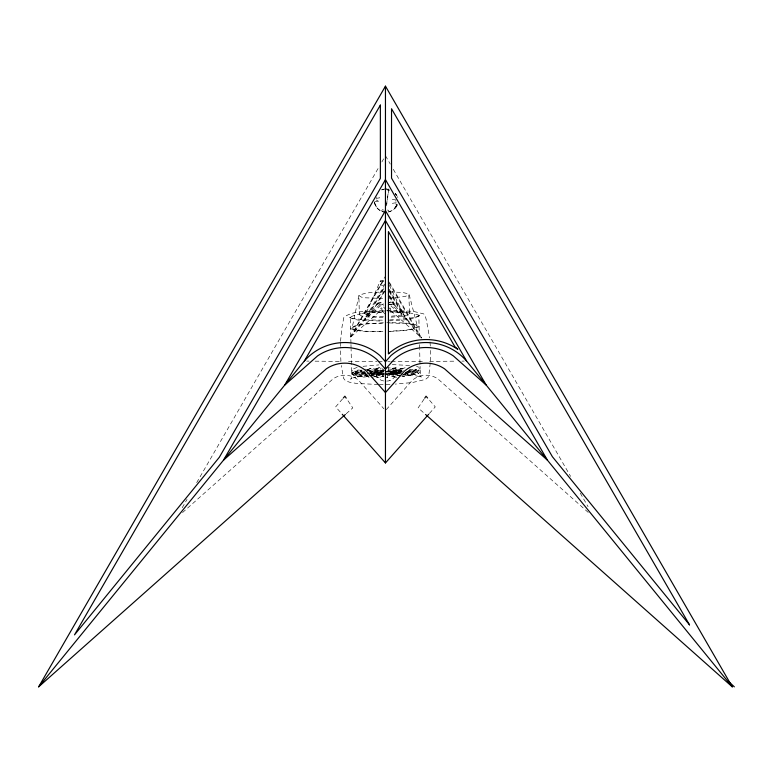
<?xml version="1.0" encoding="UTF-8"?>
<svg xmlns="http://www.w3.org/2000/svg" width="773" height="773" viewBox="0 0 773 773"><rect width="100%" height="100%" fill="white"/><g stroke="black" fill="none" stroke-linecap="round" stroke-linejoin="round"><path stroke-width="0.58" stroke-dasharray="3.87 2.9" d="M372.354 373.929L377.069 373.823L377.069 372.093M367.581 370.518L379.572 371.098A26.678 14.61 -85.4 0 1 377.185 372.905L377.069 373.794M340.333 346.381L340.449 342.352M371.89 374.441L377.92 373.871A25.142 7.343 85.8 0 1 376.577 371.987L370.625 372.325M430.377 361.049L430.348 346.942M352.188 374.238L352.459 372.219L364.18 371.948M340.516 341.347L341.956 327.259L343.879 317.239C354.981 309.384 370.634 312.176 383.418 310.379M430.232 363.059L428.667 376.799L425.565 379.398L412.502 382.529L395.245 384.094M352.179 374.229L352.459 372.219M377.098 373.146L377.272 373.224A12.687 6.947 -85.4 0 0 379.582 371.108M383.659 376.818L382.548 376.306L382.838 373.079A34.225 33.799 4.5 0 0 383.65 373.301M387.602 377.726L387.891 374.142M417.98 371.204L419.043 370.325L417.98 371.204L407.207 371.842M388.751 189.327L386.539 205.908M388.558 211.899C392.046 210.768 396.346 208.439 397.438 204.7M386.548 204.362L388.751 189.114M388.094 374.354L387.746 374.48A15.982 15.779 4.5 0 1 386.423 374.248M387.814 377.553L386.539 377.253M382.954 331.54C372.915 331.279 362.45 332.09 352.807 328.844L352.179 327.742L358.875 295.566C366.933 291.547 376.693 292.59 385.495 291.836M418.927 373.514L417.372 372.663L405.525 372.509M388.626 211.184L388.461 210.275L387.37 210.043M392.462 368.586L397.37 367.446L392.462 368.586L386.133 371.871M419.855 371.813L419.845 372.19M397.187 204.372L393.979 208.99L396.887 205.174A11.692 11.585 0.3 0 0 397.689 202.255M399.805 373.282L395.1 372.895A25.161 8.049 -88.3 0 1 393.67 372.354L400.781 372.451M383.418 316.717L370.325 316.205L365.542 314.514L380.297 280.995L383.891 280.493M182.225 507.735L187.047 499.377M196.7 482.661L378.828 167.21M381.843 161.992L383.65 158.852M384.906 313.935L380.471 308.939L381.427 307.838L382.249 309.045L349.734 337.917L385.031 276.782M383.311 280.812L353.445 332.535L368.431 314.157L383.311 288.377M385.022 283.991L363.967 320.457L380.21 306.04A2.174 2.174 0 0 1 382.848 306.195L384.935 308.533M383.833 288.532L368.866 314.456L379.504 305.006A3.421 3.421 0 0 1 383.669 305.248M383.891 291.634L375.205 306.678L378.606 303.663A5.034 5.034 0 0 1 383.63 303.306M385.031 290.687L377.224 304.195L349.734 337.917M409.284 369.967C423.227 367.813 413.091 371.388 408.183 370.856M396.056 206.584L395.341 207.744A11.692 11.585 0.3 0 1 388.577 212.005M383.823 375.446L379.079 377.823L374.171 376.248L380.693 372.992A33.577 32.273 54.8 0 0 383.485 373.794M424.058 399.129L418.135 407.883L424.735 413.739M377.9 374.093L377.852 374.084A12.01 3.507 85.8 0 1 376.577 371.997M364.875 371.272L354.111 371.175L352.797 374.045L353.908 375.485L367.098 374.721M342.584 398.878L335.666 406.869L341.521 413.458M389.95 309.876L390.78 308.939L389.824 307.838L389.012 309.045L421.517 337.917L389.215 281.961M386.249 409.671L412.289 380.345A20.997 20.997 0 0 1 437.808 378.828L588.417 512.576M429.401 413.458L435.257 406.869L428.339 398.878M394.307 371.108A29.451 22.34 77.9 0 1 390.771 371.89L390.887 372.238A13.895 10.542 77.9 0 0 394.317 371.117L402.395 369.842M365.764 372.692L355.445 372.19L357.996 370.064L362.788 370.286M370.847 373.504L376.905 373.533A11.953 3.372 -88.7 0 0 378.026 371.388L369.658 371.311M182.505 512.576L333.115 378.828A20.997 20.997 0 0 1 358.633 380.345L383.881 408.782M346.188 413.739L352.788 407.883L346.864 399.129M388.49 371.861L388.742 372.161A14.958 13.296 70.5 0 0 392.945 370.885A31.877 28.35 70.5 0 1 388.606 371.813L405.168 367.784L390.249 371.89M353.937 375.475L352.759 373.021L354.111 371.175M379.137 377.794L374.171 376.248M416.376 369.262L414.135 370.257M376.731 372.315A12.783 7.083 82.5 0 0 379.176 374.287L379.243 373.987A26.92 14.919 82.5 0 1 376.731 372.306L367.223 373.233M402.868 373.977L394.636 373.185A26.968 15.576 -84.9 0 1 392.046 372.634L400.279 373.079M383.592 285.401L380.393 285.005L383.988 284.503M350.952 343.338L350.304 317.133C360.218 312.021 372.296 313.142 383.195 312.166M383.06 317.539L365.687 316.853L361.996 316.225L359.348 314.621C367.407 310.601 377.166 311.654 385.959 310.891M365.542 314.514L371.871 312.659L383.621 311.77M352.179 327.742C361.619 322.872 373.137 323.935 383.514 323.008M389.206 285.15L403.477 313.906L400.395 315.2L388.365 316.553M389.805 291.836L402.859 292.523L408.724 293.904L409.68 313.809C403.719 317.191 396.249 316.476 389.621 317.326M389.157 298.262L405.11 296.474L409.207 294.755L417.478 326.699C409.072 331.269 398.655 330.332 389.341 331.327M383.669 380.944C378.229 380.345 374.538 374.586 375.726 369.291L381.302 368.054M386.442 367.793L393.438 368.074L395.998 368.972L386.162 370.441M355.425 372.171L357.996 370.064M355.338 374.393L357.715 376.432L355.338 374.393L366.035 373.349M362.237 370.035L360.276 371.108L363.812 371.475M377.504 372.605A13.856 10.416 78.1 0 0 380.973 374.441L381.118 374.171A29.355 22.079 78.1 0 1 377.504 372.586L368.17 374.006M383.872 370.702L371.098 368.248L367.204 370.054M386.403 372.132A15.721 15.141 53.7 0 0 391.099 370.721L397.37 367.446M379.408 367.687L374.393 369.368L379.408 367.687L383.35 369.359M361.522 370.122L360.237 371.117M371.91 377.35L383.224 374.229A31.79 28.147 70.9 0 1 378.857 372.828L369.813 375.05M400.868 368.731L402.675 368.75M374.731 201.502L379.688 201.56L376.171 199.994M386.616 381.089C392.723 381.205 397.834 375.021 395.998 368.972M388.442 189.037L389.244 189.395M371.098 368.248L367.107 369.716M410.328 369.117L409.738 369.281M375.997 198.39L379.678 197.811L376.171 197.192M396.22 202.729L392.539 203.309L396.694 204.188L397.341 205.415M357.174 367.349L351.599 369.678L351.657 378.036L350.594 379.195L352.333 377.958L351.502 378.345L355.648 377.127L354.797 377.33L368.122 375.427M389.727 380.519L390.21 380.384M364.972 369.185L381.572 370.866A29.074 21.779 -81 0 1 378.132 372.596L378.239 372.915M381.698 189.762L384.654 188.96M391.534 371.262L405.168 367.784M357.715 376.432L368.479 375.378M369.079 377.282L366.421 375.891L368.682 375.33M383.234 374.557L383.166 374.557A14.919 13.209 70.9 0 1 378.857 372.837M395.032 373.224L395.051 373.214A12.02 3.846 -88.3 0 1 393.67 372.373M390.771 371.9L403.1 369.996M391.196 372.2L402.888 370.383M363.368 377.176L359.996 375.263L367.001 374.19M381.079 374.48L363.436 377.176L361.735 376.296M404.047 374.045L416.038 374.47L404.975 373.33M363.03 366.315L378.905 364.904M405.516 372.306L414.55 370.914L420.126 368.576L419.652 349.425M402.221 371.446L392.607 372.055A27.007 15.199 82.4 0 0 395.109 371.388L403.38 370.557M369.678 375.263L379.253 374.325M401.284 372.779L383.891 373.659L368.17 373.378M369.272 375.301L397.873 374.345M402.404 371.282L395.283 371.697A25.19 7.633 85.7 0 1 393.998 372.267L401.226 372.2M408.347 370.924L419.043 370.364M364.672 372.673L352.768 373.359L366.035 373.465M378.142 372.934L369.784 372.084M389.611 319.935L408.617 318.399L414.792 317.317L419.555 315.336L417.845 316.544L418.908 316.109L418.174 314.882L410.192 312.997L389.843 312.06M389.292 320.892C399.071 319.848 409.999 320.834 418.831 316.031L419.391 338.642M383.456 322.805C372.567 323.771 360.479 322.66 350.565 327.771L351.222 328.921C361.339 332.322 372.335 331.472 382.857 331.752M389.563 331.53C399.332 330.486 410.26 331.472 419.092 326.67L418.435 325.52C408.318 322.119 397.332 322.969 386.809 322.689M386.123 384.432L393.013 384.21M368.866 371.842L377.069 371.658M401.854 371.852L394.829 372.373M406.54 371.745L419.43 371.436M400.752 372.75L394.839 372.77M405.477 372.644L419.652 372.296M352.295 374.393L367.629 374.045M366.702 370.18L379.746 372.634A14.813 13.093 -73.9 0 0 383.572 370.924M389.225 304.243L394.027 304.195L421.517 337.917M387.843 361.745L390.23 361.716M391.428 361.706L422.454 361.445M429.614 361.387L455.867 361.165M461.839 361.117L464.225 361.097M382.722 211.599C380.171 211.406 383.224 208.053 383.572 210.643M383.495 281.391L380.297 280.995L380.393 285.005M382.596 298.484L365.223 297.798L361.522 297.17L358.875 295.566L359.348 314.621M386.732 310.263L413.072 311.306L423.739 313.906L425.256 315.935L426.551 320.901L429.585 337.898M387.041 310.891L403.332 311.577L409.197 312.959L409.68 313.809M382.422 320.177L364.305 319.819L352.208 318.321L352.749 318.476L349.696 317.394L353.908 319.326L358.943 320.177L382.596 321.114M389.109 322.911L409.246 323.8L414.048 324.612L416.86 325.597L417.478 326.699M392.24 364.605L411.487 365.542M385.283 370.47L378.287 370.19L375.726 369.291M378.181 384.5L356.498 383.427L349.754 382.277L345.396 380.683L343.473 378.161L341.347 365.494M379.311 384.51L383.833 384.51M383.224 304.253L377.224 304.195A5.556 5.556 0 0 1 383.852 302.842M306.697 361.097L309.084 361.117M315.055 361.165L340.11 361.377M348.468 361.445L377.108 361.687M378.297 361.696L383.07 361.745M396.22 199.927L392.539 199.569L396.056 201.125M404.579 373.34L418.918 373.533L417.372 372.663M387.457 377.726L386.568 377.611M390.471 311.712L398.694 312.224L403.477 313.906M370.335 372.905L377.195 373.243M403.342 374.934L410.859 375.746L403.458 374.586L414.086 375.359L421.787 377.214L419.816 375.765L420.473 376.924L420.126 368.576L419.468 367.426L416.521 366.392M410.956 375.398L403.757 374.374M403.042 376.528L404.385 376.403L401.97 376.016M415.903 374.683L413.207 373.774M365.89 373.224L355.203 371.871L352.256 370.837L351.599 369.678L351.097 349.328M389.998 372.857A29.403 22.649 -80.3 0 0 393.621 373.485L393.525 373.832A13.875 10.687 -80.3 0 1 389.988 372.876L402.607 374.248M392.684 373.398L399.399 374.122M392.887 373.774L399.003 374.451M410.589 375.726L407.197 374.75M379.553 372.644L379.611 372.315A31.548 27.896 -73.9 0 0 383.534 370.866M392.085 373.765L400.974 375.62M374.461 369.436L381.669 372.412A15.634 15.025 -57.7 0 0 383.737 371.813M402.076 375.852L404.289 376.316M392.085 373.755A31.838 28.572 -72.5 0 1 387.679 373.011L401.322 375.9M390.065 373.823L402.685 376.47L401.95 376.306M391.322 376.065C407.323 379.379 385.476 376.036 386.249 373.581A15.711 15.199 -54 0 0 389.998 374.306L390.123 373.987A33.597 32.505 -54 0 1 386.413 373.378M383.766 376.673L382.548 376.306M369.079 376.953L366.421 375.891M381.398 372.383L381.514 372.084A33.423 32.128 -57.7 0 0 383.563 371.552M392.143 373.774L391.959 374.103A14.938 13.402 -72.5 0 1 387.669 373.03M361.735 376.296L359.996 375.263M390.297 374.055L396.385 377.021M420.841 337.076L421.739 337.917M374.519 202.12C375.291 207.164 379.437 211.425 384.519 212.16A11.692 11.585 0.3 0 1 375.291 205.048L374.345 202.806M395.428 193.559L396.974 195.772M376.838 373.523L376.857 373.224A25.007 7.063 -88.7 0 0 378.026 371.378M397.274 196.555L397.873 197.521M385.456 155.721L390.288 164.079M393.302 169.297L570.6 476.4M580.252 493.106L588.089 506.692M389.225 283.218L417.101 331.501L402.907 314.099L389.225 290.406M389.234 289.199L407.284 320.457L391.041 306.04A2.174 2.174 0 0 0 389.418 305.702M389.215 291.643L402.395 314.456L391.747 305.006A3.421 3.421 0 0 0 389.177 304.475M389.679 295.653L396.047 306.678L392.655 303.663A5.034 5.034 0 0 0 388.877 302.89M389.225 295.885L394.027 304.195A5.556 5.556 0 0 0 388.78 302.378M389.37 296.755L393.119 302.977A5.865 5.865 0 0 0 390.249 301.982M350.304 317.133L350.961 318.292M395.428 193.55L395.989 194.545M374.934 203.705L376.238 206.575L374.229 202.458M388.172 367.407L388.713 370.615A34.215 33.79 -5.8 0 1 386.693 371.243M382.964 368.866L383.514 372.093M340.903 361.474L340.313 347.386M430.001 341.917L430.31 345.937M419.536 344.632L419.623 348.227M350.981 344.536L351.068 348.13M395.109 371.398A12.822 7.218 82.4 0 1 392.694 372.383M383.737 374.18A15.702 15.093 54.8 0 1 380.683 373.011M391.09 370.702A33.626 32.389 53.7 0 1 386.674 371.755M394.568 373.514A12.803 7.401 -84.9 0 1 392.037 372.654M381.582 370.885A13.73 10.281 -81 0 1 378.239 372.895M395.283 371.716A12.03 3.643 85.7 0 1 394.046 372.605M388.732 370.634A15.982 15.779 -5.8 0 1 386.442 371.591M387.891 374.142A34.225 33.799 4.5 0 1 386.587 373.939M383.572 373.417A15.982 15.779 4.5 0 1 382.828 373.098M389.64 190.573A2.087 1.14 17.4 0 1 386.838 189.298A2.087 1.14 17.4 0 1 388.355 188.09M381.698 189.945A11.692 11.585 0.3 0 1 383.65 189.346M384.654 189.182A11.692 11.585 0.3 0 1 389.689 189.646M395.428 193.675A11.692 11.585 0.3 0 1 396.51 195.385"/><path stroke-width="1.16" d="M345.367 414.473L38.65 686.849L385.456 86.151L732.273 686.849L425.556 414.473M38.65 686.849L304.311 361.078L385.456 220.518L466.612 361.078L732.273 686.849M424.715 398.163L426.039 396.211L427.575 397.989M343.347 397.989L344.884 396.211L346.207 398.163M342.255 414.28L385.456 462.94L428.667 414.28M728.292 681.197L734.35 686.849M385.456 86.151L385.456 462.94M466.612 361.078A53.675 53.675 0 0 0 390.896 355.638L385.456 361.764L380.026 355.638A53.675 53.675 0 0 0 304.311 361.078M380.364 105.099L74.508 634.865L219.329 457.278L380.364 178.35L380.364 105.099M385.456 179.645L223.494 460.177L326.351 368.837A33.065 33.065 0 0 1 366.528 371.224L385.456 392.539L404.395 371.224A33.065 33.065 0 0 1 444.572 368.837L547.429 460.177L385.456 179.645M385.456 210.623L284.754 385.06L317.587 355.899A48.689 48.689 0 0 1 376.76 359.406L385.456 369.214L394.162 359.406A48.689 48.689 0 0 1 453.336 355.899L486.169 385.06L385.456 210.623M388.945 353.377L388.423 353.966L388.423 231.581L454.891 346.71L457.809 349.299A56.661 56.661 0 0 0 388.945 353.377M689.516 624.864L552.395 456.717L391.534 178.099L391.534 108.751L689.516 624.864"/></g></svg>
